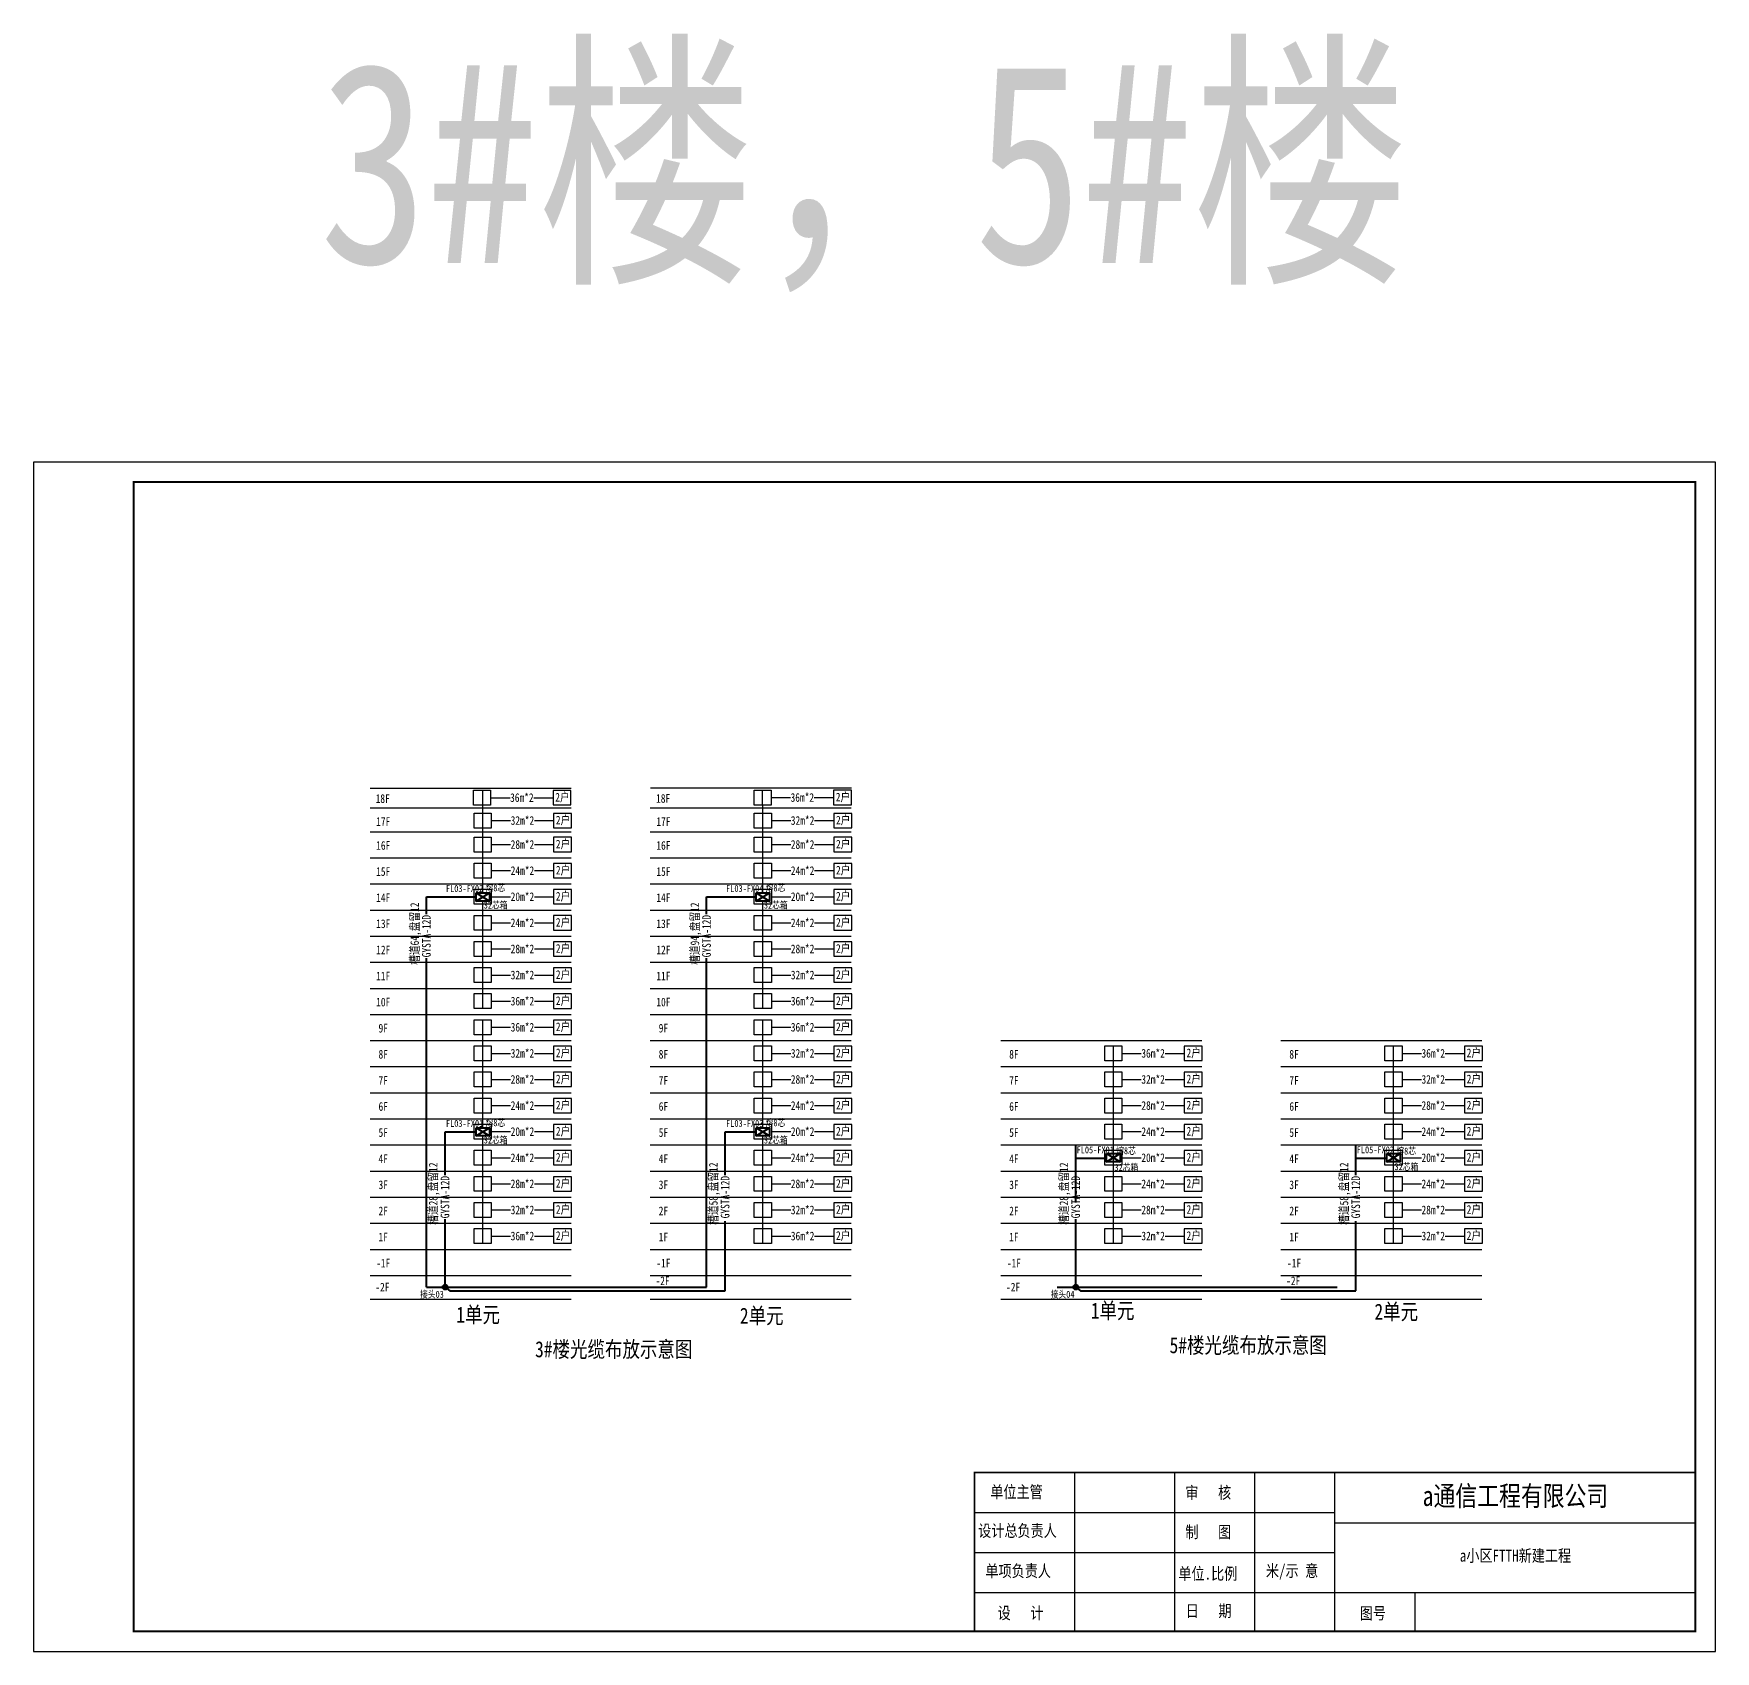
# Model space of a CAD drawing. Extents: x -718790 to -716301, y 387782 to 388189.
# Drawn here: x -717743.1 to -717323.1, y 387781.7 to 388185.7 of the extents above; entities that cross this region are included whole.
import ezdxf

# ---------------------------------------------------------------- set-up
doc = ezdxf.new("R2010")
doc.units = 0
doc.header["$LTSCALE"] = 1000
doc.header["$MEASUREMENT"] = 0
doc.layers.add('BZ', color=6, linetype='Continuous')
doc.layers.add('图框', color=7, linetype='Continuous')
doc.styles.add('粗宋', font='', dxfattribs={"width": 0.8})
doc.styles.get('粗宋').set_extended_font_data('SimSun')

msp = doc.modelspace()

# ---------------------------------------------------------------- hatches: boundary and pattern name
at = {"linetype": 'ByBlock', "lineweight": 40}
for points in [[(-717639.8, 387872.69, 1), (-717641, 387872.69, 1)], [(-717482.3, 387872.69, 1), (-717483.5, 387872.69, 1)]]:
    msp.add_hatch(color=0, dxfattribs=at).paths.add_polyline_path(points, flags=0)

# ---------------------------------------------------------------- linework, layer by layer
for p, q in [((-717659.11, 387997.32), (-717608.94, 387997.32)), ((-717589.06, 387997.36), (-717538.89, 387997.36)), ((-717659.11, 387992.42), (-717608.94, 387992.42)), ((-717629.01, 387994.93), (-717624.17, 387994.93)), ((-717618.22, 387994.93), (-717613.43, 387994.93)), ((-717589.15, 387992.42), (-717538.97, 387992.42)), ((-717558.97, 387994.97), (-717554.12, 387994.97)), ((-717548.18, 387994.97), (-717543.39, 387994.97)), ((-717628.87, 387989.22), (-717624.02, 387989.22)), ((-717618.07, 387989.22), (-717613.29, 387989.22)), ((-717558.9, 387989.22), (-717554.06, 387989.22)), ((-717548.11, 387989.22), (-717543.32, 387989.22)), ((-717659.11, 387986.43), (-717608.94, 387986.43)), ((-717589.15, 387986.43), (-717538.97, 387986.43)), ((-717659.11, 387979.91), (-717608.94, 387979.91)), ((-717628.87, 387983.23), (-717624.02, 387983.23)), ((-717618.07, 387983.23), (-717613.29, 387983.23)), ((-717589.15, 387979.91), (-717538.97, 387979.91)), ((-717558.9, 387983.23), (-717554.06, 387983.23)), ((-717548.11, 387983.23), (-717543.32, 387983.23)), ((-717628.87, 387976.71), (-717624.02, 387976.71)), ((-717618.07, 387976.71), (-717613.29, 387976.71)), ((-717558.9, 387976.71), (-717554.06, 387976.71)), ((-717548.11, 387976.71), (-717543.32, 387976.71)), ((-717659.11, 387973.4), (-717608.94, 387973.4)), ((-717589.15, 387973.4), (-717538.97, 387973.4)), ((-717659.11, 387966.88), (-717608.94, 387966.88)), ((-717628.87, 387970.19), (-717624.02, 387970.19)), ((-717618.07, 387970.19), (-717613.29, 387970.19)), ((-717589.15, 387966.88), (-717538.97, 387966.88)), ((-717558.9, 387970.19), (-717554.06, 387970.19)), ((-717548.11, 387970.19), (-717543.32, 387970.19)), ((-717628.87, 387963.68), (-717624.02, 387963.68)), ((-717618.07, 387963.68), (-717613.29, 387963.68)), ((-717558.9, 387963.68), (-717554.06, 387963.68)), ((-717548.11, 387963.68), (-717543.32, 387963.68)), ((-717659.11, 387960.36), (-717608.94, 387960.36)), ((-717589.15, 387960.36), (-717538.97, 387960.36)), ((-717628.87, 387957.16), (-717624.02, 387957.16)), ((-717618.07, 387957.16), (-717613.29, 387957.16)), ((-717558.9, 387957.16), (-717554.06, 387957.16)), ((-717548.11, 387957.16), (-717543.32, 387957.16)), ((-717659.11, 387953.84), (-717608.94, 387953.84)), ((-717628.87, 387950.64), (-717624.02, 387950.64)), ((-717618.07, 387950.64), (-717613.29, 387950.64)), ((-717589.15, 387953.84), (-717538.97, 387953.84)), ((-717558.9, 387950.64), (-717554.06, 387950.64)), ((-717548.11, 387950.64), (-717543.32, 387950.64)), ((-717659.11, 387947.32), (-717608.94, 387947.32)), ((-717589.15, 387947.32), (-717538.97, 387947.32)), ((-717628.87, 387944.12), (-717624.02, 387944.12)), ((-717618.07, 387944.12), (-717613.29, 387944.12)), ((-717558.9, 387944.12), (-717554.06, 387944.12)), ((-717548.11, 387944.12), (-717543.32, 387944.12)), ((-717659.11, 387940.8), (-717608.94, 387940.8)), ((-717628.87, 387937.6), (-717624.02, 387937.6)), ((-717618.07, 387937.6), (-717613.29, 387937.6)), ((-717589.15, 387940.8), (-717538.97, 387940.8)), ((-717558.9, 387937.6), (-717554.06, 387937.6)), ((-717548.11, 387937.6), (-717543.32, 387937.6)), ((-717659.11, 387934.29), (-717608.94, 387934.29)), ((-717589.15, 387934.29), (-717538.97, 387934.29)), ((-717501.61, 387934.29), (-717451.43, 387934.29)), ((-717431.64, 387934.29), (-717381.47, 387934.29)), ((-717628.87, 387931.08), (-717624.02, 387931.08)), ((-717618.07, 387931.08), (-717613.29, 387931.08)), ((-717558.9, 387931.08), (-717554.06, 387931.08)), ((-717548.11, 387931.08), (-717543.32, 387931.08)), ((-717471.36, 387931.08), (-717466.52, 387931.08)), ((-717460.57, 387931.08), (-717455.78, 387931.08)), ((-717401.4, 387931.08), (-717396.56, 387931.08)), ((-717390.61, 387931.08), (-717385.82, 387931.08)), ((-717659.11, 387927.77), (-717608.94, 387927.77)), ((-717589.15, 387927.77), (-717538.97, 387927.77)), ((-717501.61, 387927.77), (-717451.43, 387927.77)), ((-717431.64, 387927.77), (-717381.47, 387927.77)), ((-717659.11, 387921.25), (-717608.94, 387921.25)), ((-717628.87, 387924.57), (-717624.02, 387924.57)), ((-717618.07, 387924.57), (-717613.29, 387924.57)), ((-717589.15, 387921.25), (-717538.97, 387921.25)), ((-717558.9, 387924.57), (-717554.06, 387924.57)), ((-717548.11, 387924.57), (-717543.32, 387924.57)), ((-717501.61, 387921.25), (-717451.43, 387921.25)), ((-717471.36, 387924.57), (-717466.52, 387924.57)), ((-717460.57, 387924.57), (-717455.78, 387924.57)), ((-717431.64, 387921.25), (-717381.47, 387921.25)), ((-717401.4, 387924.57), (-717396.56, 387924.57)), ((-717390.61, 387924.57), (-717385.82, 387924.57)), ((-717628.87, 387918.05), (-717624.02, 387918.05)), ((-717618.07, 387918.05), (-717613.29, 387918.05)), ((-717558.9, 387918.05), (-717554.06, 387918.05)), ((-717548.11, 387918.05), (-717543.32, 387918.05)), ((-717471.36, 387918.05), (-717466.52, 387918.05)), ((-717460.57, 387918.05), (-717455.78, 387918.05)), ((-717401.4, 387918.05), (-717396.56, 387918.05)), ((-717390.61, 387918.05), (-717385.82, 387918.05)), ((-717659.11, 387914.73), (-717608.94, 387914.73)), ((-717589.15, 387914.73), (-717538.97, 387914.73)), ((-717501.61, 387914.73), (-717451.43, 387914.73)), ((-717431.64, 387914.73), (-717381.47, 387914.73)), ((-717659.11, 387908.21), (-717608.94, 387908.21)), ((-717628.87, 387911.53), (-717624.02, 387911.53)), ((-717618.07, 387911.53), (-717613.29, 387911.53)), ((-717589.15, 387908.21), (-717538.97, 387908.21)), ((-717558.9, 387911.53), (-717554.06, 387911.53)), ((-717548.11, 387911.53), (-717543.32, 387911.53)), ((-717501.61, 387908.21), (-717451.43, 387908.21)), ((-717471.36, 387911.53), (-717466.52, 387911.53)), ((-717460.57, 387911.53), (-717455.78, 387911.53)), ((-717431.64, 387908.21), (-717381.47, 387908.21)), ((-717401.4, 387911.53), (-717396.56, 387911.53)), ((-717390.61, 387911.53), (-717385.82, 387911.53)), ((-717628.87, 387905.01), (-717624.02, 387905.01)), ((-717618.07, 387905.01), (-717613.29, 387905.01)), ((-717558.9, 387905.01), (-717554.06, 387905.01)), ((-717548.11, 387905.01), (-717543.32, 387905.01)), ((-717471.36, 387905.01), (-717466.52, 387905.01)), ((-717460.57, 387905.01), (-717455.78, 387905.01)), ((-717401.4, 387905.01), (-717396.56, 387905.01)), ((-717390.61, 387905.01), (-717385.82, 387905.01)), ((-717659.11, 387901.7), (-717608.94, 387901.7)), ((-717589.15, 387901.7), (-717538.97, 387901.7)), ((-717501.61, 387901.7), (-717451.43, 387901.7)), ((-717431.64, 387901.7), (-717381.47, 387901.7)), ((-717628.87, 387898.49), (-717624.02, 387898.49)), ((-717618.07, 387898.49), (-717613.29, 387898.49)), ((-717558.9, 387898.49), (-717554.06, 387898.49)), ((-717548.11, 387898.49), (-717543.32, 387898.49)), ((-717471.36, 387898.49), (-717466.52, 387898.49)), ((-717460.57, 387898.49), (-717455.78, 387898.49)), ((-717401.4, 387898.49), (-717396.56, 387898.49)), ((-717390.61, 387898.49), (-717385.82, 387898.49)), ((-717659.11, 387895.18), (-717608.94, 387895.18)), ((-717628.87, 387891.97), (-717624.02, 387891.97)), ((-717618.07, 387891.97), (-717613.29, 387891.97)), ((-717589.15, 387895.18), (-717538.97, 387895.18)), ((-717558.9, 387891.97), (-717554.06, 387891.97)), ((-717548.11, 387891.97), (-717543.32, 387891.97)), ((-717501.61, 387895.18), (-717451.43, 387895.18)), ((-717471.36, 387891.97), (-717466.52, 387891.97)), ((-717460.57, 387891.97), (-717455.78, 387891.97)), ((-717431.64, 387895.18), (-717381.47, 387895.18)), ((-717401.4, 387891.97), (-717396.56, 387891.97)), ((-717390.61, 387891.97), (-717385.82, 387891.97)), ((-717659.11, 387888.66), (-717608.94, 387888.66)), ((-717589.15, 387888.66), (-717538.97, 387888.66)), ((-717501.61, 387888.66), (-717451.43, 387888.66)), ((-717431.64, 387888.66), (-717381.47, 387888.66)), ((-717628.87, 387885.46), (-717624.02, 387885.46)), ((-717618.07, 387885.46), (-717613.29, 387885.46)), ((-717558.9, 387885.46), (-717554.06, 387885.46)), ((-717548.11, 387885.46), (-717543.32, 387885.46)), ((-717471.36, 387885.46), (-717466.52, 387885.46)), ((-717460.57, 387885.46), (-717455.78, 387885.46)), ((-717401.4, 387885.46), (-717396.56, 387885.46)), ((-717390.61, 387885.46), (-717385.82, 387885.46)), ((-717659.11, 387882.14), (-717608.94, 387882.14)), ((-717589.15, 387882.14), (-717538.97, 387882.14)), ((-717501.61, 387882.14), (-717451.43, 387882.14)), ((-717431.64, 387882.14), (-717381.47, 387882.14)), ((-717659.11, 387875.62), (-717608.94, 387875.62)), ((-717589.15, 387875.62), (-717538.97, 387875.62)), ((-717501.61, 387875.62), (-717451.43, 387875.62)), ((-717431.64, 387875.62), (-717381.47, 387875.62)), ((-717659.11, 387869.67), (-717608.94, 387869.67)), ((-717589.15, 387869.67), (-717538.97, 387869.67)), ((-717501.61, 387869.67), (-717451.43, 387869.67)), ((-717431.64, 387869.67), (-717381.47, 387869.67)), ((-717505.15, 387786.75), (-717486.15, 387786.75)), ((-717486.15, 387786.75), (-717467.15, 387786.75)), ((-717467.15, 387786.75), (-717436.89, 387786.75)), ((-717436.89, 387786.75), (-717417.89, 387786.75)), ((-717417.89, 387786.75), (-717328.15, 387786.75))]:
    msp.add_line(p, q)
at = {"color": 7, "linetype": 'ByBlock', "ltscale": 0.001589}
for p, q in [((-717631, 387991.08), (-717631, 387996.8)), ((-717561.04, 387989.13), (-717561.1, 387996.83)), ((-717473.5, 387903.62), (-717473.5, 387932.95)), ((-717403.54, 387904.03), (-717403.54, 387932.95))]:
    msp.add_line(p, q, dxfattribs=at)
at = {"linetype": 'ByBlock'}
for p, q in [((-717631, 387971.16), (-717631, 387991.08)), ((-717561.04, 387971.16), (-717561.04, 387991.08)), ((-717631, 387942.25), (-717631, 387969.12)), ((-717561.04, 387942.25), (-717561.04, 387969.12)), ((-717631, 387912.49), (-717631, 387939.47)), ((-717561.04, 387912.49), (-717561.04, 387939.47)), ((-717631, 387883.59), (-717631, 387910.45)), ((-717561.04, 387883.59), (-717561.04, 387910.45)), ((-717473.5, 387883.59), (-717473.5, 387910.45)), ((-717403.54, 387883.59), (-717403.54, 387910.45))]:
    msp.add_line(p, q, dxfattribs=at)
at = {"lineweight": 40}
for p, q in [((-717632.67, 387971.16), (-717629.33, 387969.12)), ((-717632.67, 387969.12), (-717629.33, 387971.16)), ((-717562.71, 387971.16), (-717559.37, 387969.12)), ((-717562.71, 387969.12), (-717559.37, 387971.16)), ((-717632.67, 387912.49), (-717629.33, 387910.45)), ((-717632.67, 387910.45), (-717629.33, 387912.49)), ((-717562.71, 387912.49), (-717559.37, 387910.45)), ((-717562.71, 387910.45), (-717559.37, 387912.49)), ((-717475.17, 387906.05), (-717471.83, 387904.01)), ((-717475.17, 387904.01), (-717471.83, 387906.05)), ((-717405.21, 387906.07), (-717401.86, 387904.03)), ((-717405.21, 387904.03), (-717401.86, 387906.07))]:
    msp.add_line(p, q, dxfattribs=at)
at = {"linetype": 'ByBlock', "lineweight": 40}
for p, q in [((-717645.05, 387965.83), (-717645.05, 387970.14)), ((-717645.05, 387965.83), (-717645.05, 387970.14)), ((-717645.05, 387970.14), (-717632.67, 387970.14)), ((-717575.09, 387965.83), (-717575.09, 387970.14)), ((-717575.09, 387965.83), (-717575.09, 387970.14)), ((-717575.09, 387970.14), (-717562.71, 387970.14)), ((-717645.05, 387872.69), (-717645.05, 387954.87)), ((-717645.05, 387919.18), (-717645.05, 387954.87)), ((-717575.09, 387872.69), (-717575.09, 387954.87)), ((-717640.4, 387911.47), (-717632.67, 387911.47)), ((-717570.44, 387911.47), (-717562.71, 387911.47)), ((-717482.9, 387904.9), (-717475.17, 387904.9)), ((-717412.94, 387904.9), (-717405.21, 387904.9)), ((-717570.44, 387871.79), (-717570.44, 387889.21)), ((-717412.94, 387871.79), (-717412.94, 387889.21))]:
    msp.add_line(p, q, dxfattribs=at)
at = {"color": 0, "linetype": 'ByBlock', "lineweight": 40}
for p, q in [((-717640.4, 387900.65), (-717640.4, 387911.47)), ((-717570.44, 387900.65), (-717570.44, 387911.47)), ((-717482.9, 387893.82), (-717482.9, 387908.21)), ((-717412.94, 387900.65), (-717412.94, 387908.21)), ((-717640.4, 387872.69), (-717640.4, 387889.68)), ((-717482.9, 387872.69), (-717482.9, 387889.68)), ((-717645.05, 387872.69), (-717640.4, 387872.69)), ((-717640.4, 387872.69), (-717575.09, 387872.69)), ((-717640.4, 387872.69), (-717639.2, 387871.79)), ((-717639.2, 387871.79), (-717570.44, 387871.79)), ((-717487.55, 387872.69), (-717482.9, 387872.69)), ((-717482.9, 387872.69), (-717417.59, 387872.69)), ((-717482.9, 387872.69), (-717481.7, 387871.79)), ((-717481.7, 387871.79), (-717412.94, 387871.79))]:
    msp.add_line(p, q, dxfattribs=at)
at = {"color": 7}
for p, q in [((-717483.15, 387786.75), (-717483.15, 387826.44)), ((-717458.15, 387786.75), (-717458.15, 387826.44)), ((-717438.15, 387786.75), (-717438.15, 387826.44)), ((-717418.15, 387786.75), (-717418.15, 387826.44)), ((-717508.15, 387816.44), (-717418.15, 387816.44)), ((-717418.15, 387796.44), (-717418.15, 387816.44)), ((-717418.15, 387813.84), (-717328.15, 387813.84)), ((-717508.15, 387806.44), (-717418.15, 387806.44)), ((-717508.15, 387796.44), (-717328.15, 387796.44)), ((-717418.15, 387796.44), (-717328.15, 387796.44)), ((-717398.15, 387786.75), (-717398.15, 387796.44)), ((-717508.15, 387786.75), (-717328.15, 387786.75))]:
    msp.add_line(p, q, dxfattribs=at)
for points in [[(-717633.28, 387996.8), (-717629.01, 387996.8), (-717629.01, 387993.06), (-717633.28, 387993.06), (-717633.28, 387996.8)], [(-717613.43, 387993.13), (-717608.95, 387993.13), (-717608.95, 387996.73), (-717613.43, 387996.73), (-717613.43, 387993.13)], [(-717563.24, 387996.83), (-717558.97, 387996.83), (-717558.97, 387993.1), (-717563.24, 387993.1), (-717563.24, 387996.83)], [(-717543.39, 387993.17), (-717538.91, 387993.17), (-717538.91, 387996.77), (-717543.39, 387996.77), (-717543.39, 387993.17)], [(-717633.14, 387991.08), (-717628.87, 387991.08), (-717628.87, 387987.35), (-717633.14, 387987.35), (-717633.14, 387991.08)], [(-717613.29, 387987.41), (-717608.81, 387987.41), (-717608.81, 387991.02), (-717613.29, 387991.02), (-717613.29, 387987.41)], [(-717563.17, 387991.08), (-717558.9, 387991.08), (-717558.9, 387987.35), (-717563.17, 387987.35), (-717563.17, 387991.08)], [(-717543.32, 387987.41), (-717538.84, 387987.41), (-717538.84, 387991.02), (-717543.32, 387991.02), (-717543.32, 387987.41)], [(-717633.14, 387985.1), (-717628.87, 387985.1), (-717628.87, 387981.36), (-717633.14, 387981.36), (-717633.14, 387985.1)], [(-717613.29, 387981.43), (-717608.81, 387981.43), (-717608.81, 387985.03), (-717613.29, 387985.03), (-717613.29, 387981.43)], [(-717563.17, 387985.1), (-717558.9, 387985.1), (-717558.9, 387981.36), (-717563.17, 387981.36), (-717563.17, 387985.1)], [(-717543.32, 387981.43), (-717538.84, 387981.43), (-717538.84, 387985.03), (-717543.32, 387985.03), (-717543.32, 387981.43)], [(-717633.14, 387978.58), (-717628.87, 387978.58), (-717628.87, 387974.85), (-717633.14, 387974.85), (-717633.14, 387978.58)], [(-717613.29, 387974.91), (-717608.81, 387974.91), (-717608.81, 387978.51), (-717613.29, 387978.51), (-717613.29, 387974.91)], [(-717563.17, 387978.58), (-717558.9, 387978.58), (-717558.9, 387974.85), (-717563.17, 387974.85), (-717563.17, 387978.58)], [(-717543.32, 387974.91), (-717538.84, 387974.91), (-717538.84, 387978.51), (-717543.32, 387978.51), (-717543.32, 387974.91)], [(-717633.14, 387972.06), (-717628.87, 387972.06), (-717628.87, 387968.33), (-717633.14, 387968.33), (-717633.14, 387972.06)], [(-717613.29, 387968.39), (-717608.81, 387968.39), (-717608.81, 387971.99), (-717613.29, 387971.99), (-717613.29, 387968.39)], [(-717563.17, 387972.06), (-717558.9, 387972.06), (-717558.9, 387968.33), (-717563.17, 387968.33), (-717563.17, 387972.06)], [(-717543.32, 387968.39), (-717538.84, 387968.39), (-717538.84, 387971.99), (-717543.32, 387971.99), (-717543.32, 387968.39)], [(-717633.14, 387965.54), (-717628.87, 387965.54), (-717628.87, 387961.81), (-717633.14, 387961.81), (-717633.14, 387965.54)], [(-717613.29, 387961.88), (-717608.81, 387961.88), (-717608.81, 387965.48), (-717613.29, 387965.48), (-717613.29, 387961.88)], [(-717563.17, 387965.54), (-717558.9, 387965.54), (-717558.9, 387961.81), (-717563.17, 387961.81), (-717563.17, 387965.54)], [(-717543.32, 387961.88), (-717538.84, 387961.88), (-717538.84, 387965.48), (-717543.32, 387965.48), (-717543.32, 387961.88)], [(-717633.14, 387959.02), (-717628.87, 387959.02), (-717628.87, 387955.29), (-717633.14, 387955.29), (-717633.14, 387959.02)], [(-717613.29, 387955.36), (-717608.81, 387955.36), (-717608.81, 387958.96), (-717613.29, 387958.96), (-717613.29, 387955.36)], [(-717563.17, 387959.02), (-717558.9, 387959.02), (-717558.9, 387955.29), (-717563.17, 387955.29), (-717563.17, 387959.02)], [(-717543.32, 387955.36), (-717538.84, 387955.36), (-717538.84, 387958.96), (-717543.32, 387958.96), (-717543.32, 387955.36)], [(-717633.14, 387952.5), (-717628.87, 387952.5), (-717628.87, 387948.77), (-717633.14, 387948.77), (-717633.14, 387952.5)], [(-717613.29, 387948.84), (-717608.81, 387948.84), (-717608.81, 387952.44), (-717613.29, 387952.44), (-717613.29, 387948.84)], [(-717563.17, 387952.5), (-717558.9, 387952.5), (-717558.9, 387948.77), (-717563.17, 387948.77), (-717563.17, 387952.5)], [(-717543.32, 387948.84), (-717538.84, 387948.84), (-717538.84, 387952.44), (-717543.32, 387952.44), (-717543.32, 387948.84)], [(-717633.14, 387945.99), (-717628.87, 387945.99), (-717628.87, 387942.25), (-717633.14, 387942.25), (-717633.14, 387945.99)], [(-717613.29, 387942.32), (-717608.81, 387942.32), (-717608.81, 387945.92), (-717613.29, 387945.92), (-717613.29, 387942.32)], [(-717563.17, 387945.99), (-717558.9, 387945.99), (-717558.9, 387942.25), (-717563.17, 387942.25), (-717563.17, 387945.99)], [(-717543.32, 387942.32), (-717538.84, 387942.32), (-717538.84, 387945.92), (-717543.32, 387945.92), (-717543.32, 387942.32)], [(-717633.14, 387939.47), (-717628.87, 387939.47), (-717628.87, 387935.74), (-717633.14, 387935.74), (-717633.14, 387939.47)], [(-717613.29, 387935.8), (-717608.81, 387935.8), (-717608.81, 387939.4), (-717613.29, 387939.4), (-717613.29, 387935.8)], [(-717563.17, 387939.47), (-717558.9, 387939.47), (-717558.9, 387935.74), (-717563.17, 387935.74), (-717563.17, 387939.47)], [(-717543.32, 387935.8), (-717538.84, 387935.8), (-717538.84, 387939.4), (-717543.32, 387939.4), (-717543.32, 387935.8)], [(-717633.14, 387932.95), (-717628.87, 387932.95), (-717628.87, 387929.22), (-717633.14, 387929.22), (-717633.14, 387932.95)], [(-717613.29, 387929.28), (-717608.81, 387929.28), (-717608.81, 387932.88), (-717613.29, 387932.88), (-717613.29, 387929.28)], [(-717563.17, 387932.95), (-717558.9, 387932.95), (-717558.9, 387929.22), (-717563.17, 387929.22), (-717563.17, 387932.95)], [(-717543.32, 387929.28), (-717538.84, 387929.28), (-717538.84, 387932.88), (-717543.32, 387932.88), (-717543.32, 387929.28)], [(-717475.63, 387932.95), (-717471.36, 387932.95), (-717471.36, 387929.22), (-717475.63, 387929.22), (-717475.63, 387932.95)], [(-717455.78, 387929.28), (-717451.3, 387929.28), (-717451.3, 387932.88), (-717455.78, 387932.88), (-717455.78, 387929.28)], [(-717405.67, 387932.95), (-717401.4, 387932.95), (-717401.4, 387929.22), (-717405.67, 387929.22), (-717405.67, 387932.95)], [(-717385.82, 387929.28), (-717381.34, 387929.28), (-717381.34, 387932.88), (-717385.82, 387932.88), (-717385.82, 387929.28)], [(-717633.14, 387926.43), (-717628.87, 387926.43), (-717628.87, 387922.7), (-717633.14, 387922.7), (-717633.14, 387926.43)], [(-717613.29, 387922.77), (-717608.81, 387922.77), (-717608.81, 387926.37), (-717613.29, 387926.37), (-717613.29, 387922.77)], [(-717563.17, 387926.43), (-717558.9, 387926.43), (-717558.9, 387922.7), (-717563.17, 387922.7), (-717563.17, 387926.43)], [(-717543.32, 387922.77), (-717538.84, 387922.77), (-717538.84, 387926.37), (-717543.32, 387926.37), (-717543.32, 387922.77)], [(-717475.63, 387926.43), (-717471.36, 387926.43), (-717471.36, 387922.7), (-717475.63, 387922.7), (-717475.63, 387926.43)], [(-717455.78, 387922.77), (-717451.3, 387922.77), (-717451.3, 387926.37), (-717455.78, 387926.37), (-717455.78, 387922.77)], [(-717405.67, 387926.43), (-717401.4, 387926.43), (-717401.4, 387922.7), (-717405.67, 387922.7), (-717405.67, 387926.43)], [(-717385.82, 387922.77), (-717381.34, 387922.77), (-717381.34, 387926.37), (-717385.82, 387926.37), (-717385.82, 387922.77)], [(-717633.14, 387919.91), (-717628.87, 387919.91), (-717628.87, 387916.18), (-717633.14, 387916.18), (-717633.14, 387919.91)], [(-717613.29, 387916.25), (-717608.81, 387916.25), (-717608.81, 387919.85), (-717613.29, 387919.85), (-717613.29, 387916.25)], [(-717563.17, 387919.91), (-717558.9, 387919.91), (-717558.9, 387916.18), (-717563.17, 387916.18), (-717563.17, 387919.91)], [(-717543.32, 387916.25), (-717538.84, 387916.25), (-717538.84, 387919.85), (-717543.32, 387919.85), (-717543.32, 387916.25)], [(-717475.63, 387919.91), (-717471.36, 387919.91), (-717471.36, 387916.18), (-717475.63, 387916.18), (-717475.63, 387919.91)], [(-717455.78, 387916.25), (-717451.3, 387916.25), (-717451.3, 387919.85), (-717455.78, 387919.85), (-717455.78, 387916.25)], [(-717405.67, 387919.91), (-717401.4, 387919.91), (-717401.4, 387916.18), (-717405.67, 387916.18), (-717405.67, 387919.91)], [(-717385.82, 387916.25), (-717381.34, 387916.25), (-717381.34, 387919.85), (-717385.82, 387919.85), (-717385.82, 387916.25)], [(-717633.14, 387913.39), (-717628.87, 387913.39), (-717628.87, 387909.66), (-717633.14, 387909.66), (-717633.14, 387913.39)], [(-717613.29, 387909.73), (-717608.81, 387909.73), (-717608.81, 387913.33), (-717613.29, 387913.33), (-717613.29, 387909.73)], [(-717563.17, 387913.39), (-717558.9, 387913.39), (-717558.9, 387909.66), (-717563.17, 387909.66), (-717563.17, 387913.39)], [(-717543.32, 387909.73), (-717538.84, 387909.73), (-717538.84, 387913.33), (-717543.32, 387913.33), (-717543.32, 387909.73)], [(-717475.63, 387913.39), (-717471.36, 387913.39), (-717471.36, 387909.66), (-717475.63, 387909.66), (-717475.63, 387913.39)], [(-717455.78, 387909.73), (-717451.3, 387909.73), (-717451.3, 387913.33), (-717455.78, 387913.33), (-717455.78, 387909.73)], [(-717405.67, 387913.39), (-717401.4, 387913.39), (-717401.4, 387909.66), (-717405.67, 387909.66), (-717405.67, 387913.39)], [(-717385.82, 387909.73), (-717381.34, 387909.73), (-717381.34, 387913.33), (-717385.82, 387913.33), (-717385.82, 387909.73)], [(-717633.14, 387906.88), (-717628.87, 387906.88), (-717628.87, 387903.15), (-717633.14, 387903.15), (-717633.14, 387906.88)], [(-717613.29, 387903.21), (-717608.81, 387903.21), (-717608.81, 387906.81), (-717613.29, 387906.81), (-717613.29, 387903.21)], [(-717563.17, 387906.88), (-717558.9, 387906.88), (-717558.9, 387903.15), (-717563.17, 387903.15), (-717563.17, 387906.88)], [(-717543.32, 387903.21), (-717538.84, 387903.21), (-717538.84, 387906.81), (-717543.32, 387906.81), (-717543.32, 387903.21)], [(-717475.63, 387906.88), (-717471.36, 387906.88), (-717471.36, 387903.15), (-717475.63, 387903.15), (-717475.63, 387906.88)], [(-717455.78, 387903.21), (-717451.3, 387903.21), (-717451.3, 387906.81), (-717455.78, 387906.81), (-717455.78, 387903.21)], [(-717405.67, 387906.88), (-717401.4, 387906.88), (-717401.4, 387903.15), (-717405.67, 387903.15), (-717405.67, 387906.88)], [(-717385.82, 387903.21), (-717381.34, 387903.21), (-717381.34, 387906.81), (-717385.82, 387906.81), (-717385.82, 387903.21)], [(-717633.14, 387900.36), (-717628.87, 387900.36), (-717628.87, 387896.63), (-717633.14, 387896.63), (-717633.14, 387900.36)], [(-717613.29, 387896.69), (-717608.81, 387896.69), (-717608.81, 387900.29), (-717613.29, 387900.29), (-717613.29, 387896.69)], [(-717563.17, 387900.36), (-717558.9, 387900.36), (-717558.9, 387896.63), (-717563.17, 387896.63), (-717563.17, 387900.36)], [(-717543.32, 387896.69), (-717538.84, 387896.69), (-717538.84, 387900.29), (-717543.32, 387900.29), (-717543.32, 387896.69)], [(-717475.63, 387900.36), (-717471.36, 387900.36), (-717471.36, 387896.63), (-717475.63, 387896.63), (-717475.63, 387900.36)], [(-717455.78, 387896.69), (-717451.3, 387896.69), (-717451.3, 387900.29), (-717455.78, 387900.29), (-717455.78, 387896.69)], [(-717405.67, 387900.36), (-717401.4, 387900.36), (-717401.4, 387896.63), (-717405.67, 387896.63), (-717405.67, 387900.36)], [(-717385.82, 387896.69), (-717381.34, 387896.69), (-717381.34, 387900.29), (-717385.82, 387900.29), (-717385.82, 387896.69)], [(-717633.14, 387893.84), (-717628.87, 387893.84), (-717628.87, 387890.11), (-717633.14, 387890.11), (-717633.14, 387893.84)], [(-717613.29, 387890.17), (-717608.81, 387890.17), (-717608.81, 387893.77), (-717613.29, 387893.77), (-717613.29, 387890.17)], [(-717563.17, 387893.84), (-717558.9, 387893.84), (-717558.9, 387890.11), (-717563.17, 387890.11), (-717563.17, 387893.84)], [(-717543.32, 387890.17), (-717538.84, 387890.17), (-717538.84, 387893.77), (-717543.32, 387893.77), (-717543.32, 387890.17)], [(-717475.63, 387893.84), (-717471.36, 387893.84), (-717471.36, 387890.11), (-717475.63, 387890.11), (-717475.63, 387893.84)], [(-717455.78, 387890.17), (-717451.3, 387890.17), (-717451.3, 387893.77), (-717455.78, 387893.77), (-717455.78, 387890.17)], [(-717405.67, 387893.84), (-717401.4, 387893.84), (-717401.4, 387890.11), (-717405.67, 387890.11), (-717405.67, 387893.84)], [(-717385.82, 387890.17), (-717381.34, 387890.17), (-717381.34, 387893.77), (-717385.82, 387893.77), (-717385.82, 387890.17)], [(-717633.14, 387887.32), (-717628.87, 387887.32), (-717628.87, 387883.59), (-717633.14, 387883.59), (-717633.14, 387887.32)], [(-717613.29, 387883.66), (-717608.81, 387883.66), (-717608.81, 387887.26), (-717613.29, 387887.26), (-717613.29, 387883.66)], [(-717563.17, 387887.32), (-717558.9, 387887.32), (-717558.9, 387883.59), (-717563.17, 387883.59), (-717563.17, 387887.32)], [(-717543.32, 387883.66), (-717538.84, 387883.66), (-717538.84, 387887.26), (-717543.32, 387887.26), (-717543.32, 387883.66)], [(-717475.63, 387887.32), (-717471.36, 387887.32), (-717471.36, 387883.59), (-717475.63, 387883.59), (-717475.63, 387887.32)], [(-717455.78, 387883.66), (-717451.3, 387883.66), (-717451.3, 387887.26), (-717455.78, 387887.26), (-717455.78, 387883.66)], [(-717405.67, 387887.32), (-717401.4, 387887.32), (-717401.4, 387883.59), (-717405.67, 387883.59), (-717405.67, 387887.32)], [(-717385.82, 387883.66), (-717381.34, 387883.66), (-717381.34, 387887.26), (-717385.82, 387887.26), (-717385.82, 387883.66)]]:
    msp.add_lwpolyline(points, close=True)
at = {"lineweight": 40}
for points in [[(-717632.67, 387971.16), (-717629.33, 387971.16), (-717629.33, 387969.12), (-717632.67, 387969.12), (-717632.67, 387971.16)], [(-717562.71, 387971.16), (-717559.37, 387971.16), (-717559.37, 387969.12), (-717562.71, 387969.12), (-717562.71, 387971.16)], [(-717632.67, 387912.49), (-717629.33, 387912.49), (-717629.33, 387910.45), (-717632.67, 387910.45), (-717632.67, 387912.49)], [(-717562.71, 387912.49), (-717559.37, 387912.49), (-717559.37, 387910.45), (-717562.71, 387910.45), (-717562.71, 387912.49)], [(-717475.17, 387906.05), (-717471.83, 387906.05), (-717471.83, 387904.01), (-717475.17, 387904.01), (-717475.17, 387906.05)], [(-717405.21, 387906.07), (-717401.86, 387906.07), (-717401.86, 387904.03), (-717405.21, 387904.03), (-717405.21, 387906.07)]]:
    msp.add_lwpolyline(points, close=True, dxfattribs=at)
at = {"color": 7}
msp.add_lwpolyline([(-717508.15, 387786.75, 0.4, 0.4, 0), (-717508.15, 387826.44, 0.4, 0.4, 0), (-717328.15, 387826.44, 0, 0, 0)], format="xyseb", dxfattribs=at)
at = {"color": 0, "linetype": 'ByBlock', "lineweight": 40}
for centre in [(-717640.4, 387872.69), (-717482.9, 387872.69)]:
    msp.add_circle(centre, 0.598, dxfattribs=at)
at = {"layer": '图框', "color": 7}
msp.add_lwpolyline([(-717743.15, 387781.75), (-717323.15, 387781.75), (-717323.15, 388078.75), (-717743.15, 388078.75), (-717743.15, 387781.75)], close=True, dxfattribs=at)
msp.add_lwpolyline([(-717718.15, 387786.75, 0.5, 0.5, 0), (-717328.15, 387786.75, 0.5, 0.5, 0), (-717328.15, 388073.75, 0.5, 0.5, 0), (-717718.15, 388073.75, 0.5, 0.5, 0), (-717718.15, 387786.75, 0, 0, 0)], format="xyseb", close=True, dxfattribs=at)

# ---------------------------------------------------------------- texts
at = {"color": 7, "char_height": 3, "attachment_point": 7, "style": '粗宋'}
for s, insert in [('{\\W0.8000000000000002;单位主管}', (-717504.23, 387819.74)), ('{\\W0.8000000000000002;审   核}', (-717455.52, 387819.57)), ('{\\W0.8000000000000002;设计总负责人}', (-717507.25, 387810.04)), ('{\\W0.8000000000000002;制   图}', (-717455.51, 387809.74)), ('{\\W0.8000000000000002;单项负责人}', (-717505.44, 387800.01)), ('{\\W0.8000000000000002;单位.比例}', (-717457.26, 387799.33)), ('{\\W0.8000000000000002;设   计}', (-717502.4, 387789.49)), ('{\\W0.8000000000000002;日   期}', (-717455.44, 387790.02))]:
    msp.add_mtext(s, dxfattribs=dict(at, insert=insert))
at = {"color": 7, "linetype": 'ByBlock', "char_height": 3, "attachment_point": 7, "style": '粗宋'}
for s, insert in [('{\\W0.8000000000000002;米/示 意}', (-717435.41, 387799.64)), ('{\\W0.8000000000000002;图号}', (-717411.95, 387789.45))]:
    msp.add_mtext(s, dxfattribs=dict(at, insert=insert))
at = {"layer": 'BZ', "color": 6, "linetype": 'Continuous', "true_color": 0xff00ff, "attachment_point": 5, "style": '粗宋'}
for s, insert, char_height in [('{\\W0.8;3#楼，5#楼}', (-717535.56, 388149.79), 50), ('{\\W0.7999999999999999;36m*2}', (-717621.22, 387994.93), 2.16), ('{\\W0.7999999999999999;36m*2}', (-717551.18, 387994.97), 2.16), ('{\\W0.7999999999999999;18F}', (-717655.98, 387994.69), 2.16), ('{\\W0.7999999999999999;18F}', (-717585.94, 387994.73), 2.16), ('{\\W0.8;5#楼光缆布放示意图}', (-717439.82, 387857.98), 4), ('{\\W0.8000000000000002;a小区FTTH新建工程}', (-717373.08, 387805.49), 3)]:
    msp.add_mtext(s, dxfattribs=dict(at, insert=insert, char_height=char_height))
at = {"layer": 'BZ', "linetype": 'Continuous', "attachment_point": 5, "style": '粗宋'}
for s, insert, char_height in [('{\\W0.7999999999999999;2户}', (-717611.08, 387994.92), 2.16), ('{\\W0.7999999999999999;2户}', (-717541.03, 387994.96), 2.16), ('{\\W0.7999999999999999;17F}', (-717655.84, 387988.98), 2.16), ('{\\W0.7999999999999999;32m*2}', (-717621.08, 387989.22), 2.16), ('{\\W0.7999999999999999;2户}', (-717610.93, 387989.21), 2.16), ('{\\W0.7999999999999999;17F}', (-717585.87, 387988.98), 2.16), ('{\\W0.7999999999999999;32m*2}', (-717551.11, 387989.22), 2.16), ('{\\W0.7999999999999999;2户}', (-717540.97, 387989.21), 2.16), ('{\\W0.7999999999999999;16F}', (-717655.84, 387982.99), 2.16), ('{\\W0.7999999999999999;28m*2}', (-717621.08, 387983.23), 2.16), ('{\\W0.7999999999999999;2户}', (-717610.93, 387983.22), 2.16), ('{\\W0.7999999999999999;16F}', (-717585.87, 387982.99), 2.16), ('{\\W0.7999999999999999;28m*2}', (-717551.11, 387983.23), 2.16), ('{\\W0.7999999999999999;2户}', (-717540.97, 387983.22), 2.16), ('{\\W0.7999999999999999;15F}', (-717655.84, 387976.47), 2.16), ('{\\W0.7999999999999999;24m*2}', (-717621.08, 387976.71), 2.16), ('{\\W0.7999999999999999;2户}', (-717610.93, 387976.7), 2.16), ('{\\W0.7999999999999999;15F}', (-717585.87, 387976.47), 2.16), ('{\\W0.7999999999999999;24m*2}', (-717551.11, 387976.71), 2.16), ('{\\W0.7999999999999999;2户}', (-717540.97, 387976.7), 2.16), ('{\\W0.7999999999999999;14F}', (-717655.84, 387969.96), 2.16), ('{\\W0.8;熔8芯}', (-717627.84, 387972.31), 1.7496), ('{\\W0.7999999999999999;20m*2}', (-717621.08, 387970.19), 2.16), ('{\\W0.7999999999999999;2户}', (-717610.93, 387970.19), 2.16), ('{\\W0.7999999999999999;14F}', (-717585.87, 387969.96), 2.16), ('{\\W0.8;熔8芯}', (-717557.88, 387972.31), 1.7496), ('{\\W0.7999999999999999;20m*2}', (-717551.11, 387970.19), 2.16), ('{\\W0.7999999999999999;2户}', (-717540.97, 387970.19), 2.16), ('{\\W0.7999999999999999;13F}', (-717655.84, 387963.44), 2.16), ('{\\W0.7999999999999999;24m*2}', (-717621.08, 387963.68), 2.16), ('{\\W0.7999999999999999;2户}', (-717610.93, 387963.67), 2.16), ('{\\W0.7999999999999999;13F}', (-717585.87, 387963.44), 2.16), ('{\\W0.7999999999999999;24m*2}', (-717551.11, 387963.68), 2.16), ('{\\W0.7999999999999999;2户}', (-717540.97, 387963.67), 2.16), ('{\\W0.7999999999999999;28m*2}', (-717621.08, 387957.16), 2.16), ('{\\W0.7999999999999999;2户}', (-717610.93, 387957.15), 2.16), ('{\\W0.7999999999999999;28m*2}', (-717551.11, 387957.16), 2.16), ('{\\W0.7999999999999999;2户}', (-717540.97, 387957.15), 2.16), ('{\\W0.7999999999999999;12F}', (-717655.84, 387956.92), 2.16), ('{\\W0.7999999999999999;12F}', (-717585.87, 387956.92), 2.16), ('{\\W0.7999999999999999;11F}', (-717655.84, 387950.4), 2.16), ('{\\W0.7999999999999999;32m*2}', (-717621.08, 387950.64), 2.16), ('{\\W0.7999999999999999;2户}', (-717610.93, 387950.63), 2.16), ('{\\W0.7999999999999999;11F}', (-717585.87, 387950.4), 2.16), ('{\\W0.7999999999999999;32m*2}', (-717551.11, 387950.64), 2.16), ('{\\W0.7999999999999999;2户}', (-717540.97, 387950.63), 2.16), ('{\\W0.7999999999999999;2户}', (-717610.93, 387944.11), 2.16), ('{\\W0.7999999999999999;2户}', (-717540.97, 387944.11), 2.16), ('{\\W0.7999999999999999;10F}', (-717655.84, 387943.88), 2.16), ('{\\W0.7999999999999999;36m*2}', (-717621.08, 387944.12), 2.16), ('{\\W0.7999999999999999;10F}', (-717585.87, 387943.88), 2.16), ('{\\W0.7999999999999999;36m*2}', (-717551.11, 387944.12), 2.16), ('{\\W0.7999999999999999;9F}', (-717655.84, 387937.36), 2.16), ('{\\W0.7999999999999999;36m*2}', (-717621.08, 387937.6), 2.16), ('{\\W0.7999999999999999;2户}', (-717610.93, 387937.59), 2.16), ('{\\W0.7999999999999999;9F}', (-717585.87, 387937.36), 2.16), ('{\\W0.7999999999999999;36m*2}', (-717551.11, 387937.6), 2.16), ('{\\W0.7999999999999999;2户}', (-717540.97, 387937.59), 2.16), ('{\\W0.7999999999999999;8F}', (-717655.84, 387930.85), 2.16), ('{\\W0.7999999999999999;32m*2}', (-717621.08, 387931.08), 2.16), ('{\\W0.7999999999999999;2户}', (-717610.93, 387931.08), 2.16), ('{\\W0.7999999999999999;8F}', (-717585.87, 387930.85), 2.16), ('{\\W0.7999999999999999;32m*2}', (-717551.11, 387931.08), 2.16), ('{\\W0.7999999999999999;2户}', (-717540.97, 387931.08), 2.16), ('{\\W0.7999999999999999;8F}', (-717498.33, 387930.85), 2.16), ('{\\W0.7999999999999999;36m*2}', (-717463.57, 387931.08), 2.16), ('{\\W0.7999999999999999;2户}', (-717453.43, 387931.08), 2.16), ('{\\W0.7999999999999999;8F}', (-717428.37, 387930.85), 2.16), ('{\\W0.7999999999999999;36m*2}', (-717393.61, 387931.08), 2.16), ('{\\W0.7999999999999999;2户}', (-717383.47, 387931.08), 2.16), ('{\\W0.7999999999999999;7F}', (-717655.84, 387924.33), 2.16), ('{\\W0.7999999999999999;28m*2}', (-717621.08, 387924.57), 2.16), ('{\\W0.7999999999999999;2户}', (-717610.93, 387924.56), 2.16), ('{\\W0.7999999999999999;7F}', (-717585.87, 387924.33), 2.16), ('{\\W0.7999999999999999;28m*2}', (-717551.11, 387924.57), 2.16), ('{\\W0.7999999999999999;2户}', (-717540.97, 387924.56), 2.16), ('{\\W0.7999999999999999;7F}', (-717498.33, 387924.33), 2.16), ('{\\W0.7999999999999999;32m*2}', (-717463.57, 387924.57), 2.16), ('{\\W0.7999999999999999;2户}', (-717453.43, 387924.56), 2.16), ('{\\W0.7999999999999999;7F}', (-717428.37, 387924.33), 2.16), ('{\\W0.7999999999999999;32m*2}', (-717393.61, 387924.57), 2.16), ('{\\W0.7999999999999999;2户}', (-717383.47, 387924.56), 2.16), ('{\\W0.7999999999999999;6F}', (-717655.84, 387917.81), 2.16), ('{\\W0.7999999999999999;24m*2}', (-717621.08, 387918.05), 2.16), ('{\\W0.7999999999999999;2户}', (-717610.93, 387918.04), 2.16), ('{\\W0.7999999999999999;6F}', (-717585.87, 387917.81), 2.16), ('{\\W0.7999999999999999;24m*2}', (-717551.11, 387918.05), 2.16), ('{\\W0.7999999999999999;2户}', (-717540.97, 387918.04), 2.16), ('{\\W0.7999999999999999;6F}', (-717498.33, 387917.81), 2.16), ('{\\W0.7999999999999999;28m*2}', (-717463.57, 387918.05), 2.16), ('{\\W0.7999999999999999;2户}', (-717453.43, 387918.04), 2.16), ('{\\W0.7999999999999999;6F}', (-717428.37, 387917.81), 2.16), ('{\\W0.7999999999999999;28m*2}', (-717393.61, 387918.05), 2.16), ('{\\W0.7999999999999999;2户}', (-717383.47, 387918.04), 2.16), ('{\\W0.7999999999999999;5F}', (-717655.84, 387911.29), 2.16), ('{\\W0.8;熔8芯}', (-717627.84, 387913.65), 1.7496), ('{\\W0.7999999999999999;20m*2}', (-717621.08, 387911.53), 2.16), ('{\\W0.7999999999999999;2户}', (-717610.93, 387911.52), 2.16), ('{\\W0.7999999999999999;5F}', (-717585.87, 387911.29), 2.16), ('{\\W0.8;熔8芯}', (-717557.88, 387913.65), 1.7496), ('{\\W0.7999999999999999;20m*2}', (-717551.11, 387911.53), 2.16), ('{\\W0.7999999999999999;2户}', (-717540.97, 387911.52), 2.16), ('{\\W0.7999999999999999;5F}', (-717498.33, 387911.29), 2.16), ('{\\W0.7999999999999999;24m*2}', (-717463.57, 387911.53), 2.16), ('{\\W0.7999999999999999;2户}', (-717453.43, 387911.52), 2.16), ('{\\W0.7999999999999999;5F}', (-717428.37, 387911.29), 2.16), ('{\\W0.7999999999999999;24m*2}', (-717393.61, 387911.53), 2.16), ('{\\W0.7999999999999999;2户}', (-717383.47, 387911.52), 2.16), ('{\\W0.8;熔8芯}', (-717470.34, 387906.66), 1.7496), ('{\\W0.8;熔8芯}', (-717400.37, 387906.59), 1.7496), ('{\\W0.7999999999999999;4F}', (-717655.84, 387904.77), 2.16), ('{\\W0.7999999999999999;24m*2}', (-717621.08, 387905.01), 2.16), ('{\\W0.7999999999999999;2户}', (-717610.93, 387905), 2.16), ('{\\W0.7999999999999999;4F}', (-717585.87, 387904.77), 2.16), ('{\\W0.7999999999999999;24m*2}', (-717551.11, 387905.01), 2.16), ('{\\W0.7999999999999999;2户}', (-717540.97, 387905), 2.16), ('{\\W0.7999999999999999;4F}', (-717498.33, 387904.77), 2.16), ('{\\W0.7999999999999999;20m*2}', (-717463.57, 387905.01), 2.16), ('{\\W0.7999999999999999;2户}', (-717453.43, 387905), 2.16), ('{\\W0.7999999999999999;4F}', (-717428.37, 387904.77), 2.16), ('{\\W0.7999999999999999;20m*2}', (-717393.61, 387905.01), 2.16), ('{\\W0.7999999999999999;2户}', (-717383.47, 387905), 2.16), ('{\\W0.7999999999999999;28m*2}', (-717621.08, 387898.49), 2.16), ('{\\W0.7999999999999999;2户}', (-717610.93, 387898.48), 2.16), ('{\\W0.7999999999999999;28m*2}', (-717551.11, 387898.49), 2.16), ('{\\W0.7999999999999999;2户}', (-717540.97, 387898.48), 2.16), ('{\\W0.7999999999999999;24m*2}', (-717463.57, 387898.49), 2.16), ('{\\W0.7999999999999999;2户}', (-717453.43, 387898.48), 2.16), ('{\\W0.7999999999999999;24m*2}', (-717393.61, 387898.49), 2.16), ('{\\W0.7999999999999999;2户}', (-717383.47, 387898.48), 2.16), ('{\\W0.7999999999999999;3F}', (-717655.84, 387898.25), 2.16), ('{\\W0.7999999999999999;3F}', (-717585.87, 387898.25), 2.16), ('{\\W0.7999999999999999;3F}', (-717498.33, 387898.25), 2.16), ('{\\W0.7999999999999999;3F}', (-717428.37, 387898.25), 2.16), ('{\\W0.7999999999999999;2F}', (-717655.84, 387891.74), 2.16), ('{\\W0.7999999999999999;32m*2}', (-717621.08, 387891.97), 2.16), ('{\\W0.7999999999999999;2户}', (-717610.93, 387891.97), 2.16), ('{\\W0.7999999999999999;2F}', (-717585.87, 387891.74), 2.16), ('{\\W0.7999999999999999;32m*2}', (-717551.11, 387891.97), 2.16), ('{\\W0.7999999999999999;2户}', (-717540.97, 387891.97), 2.16), ('{\\W0.7999999999999999;2F}', (-717498.33, 387891.74), 2.16), ('{\\W0.7999999999999999;28m*2}', (-717463.57, 387891.97), 2.16), ('{\\W0.7999999999999999;2户}', (-717453.43, 387891.97), 2.16), ('{\\W0.7999999999999999;2F}', (-717428.37, 387891.74), 2.16), ('{\\W0.7999999999999999;28m*2}', (-717393.61, 387891.97), 2.16), ('{\\W0.7999999999999999;2户}', (-717383.47, 387891.97), 2.16), ('{\\W0.7999999999999999;2户}', (-717610.93, 387885.45), 2.16), ('{\\W0.7999999999999999;2户}', (-717540.97, 387885.45), 2.16), ('{\\W0.7999999999999999;2户}', (-717453.43, 387885.45), 2.16), ('{\\W0.7999999999999999;2户}', (-717383.47, 387885.45), 2.16), ('{\\W0.7999999999999999;1F}', (-717655.84, 387885.22), 2.16), ('{\\W0.7999999999999999;36m*2}', (-717621.08, 387885.46), 2.16), ('{\\W0.7999999999999999;1F}', (-717585.87, 387885.22), 2.16), ('{\\W0.7999999999999999;36m*2}', (-717551.11, 387885.46), 2.16), ('{\\W0.7999999999999999;1F}', (-717498.33, 387885.22), 2.16), ('{\\W0.7999999999999999;32m*2}', (-717463.57, 387885.46), 2.16), ('{\\W0.7999999999999999;1F}', (-717428.37, 387885.22), 2.16), ('{\\W0.7999999999999999;32m*2}', (-717393.61, 387885.46), 2.16), ('{\\W0.7999999999999999;-1F}', (-717655.84, 387878.7), 2.16), ('{\\W0.7999999999999999;-1F}', (-717585.87, 387878.7), 2.16), ('{\\W0.7999999999999999;-1F}', (-717498.33, 387878.7), 2.16), ('{\\W0.7999999999999999;-1F}', (-717428.37, 387878.7), 2.16), ('{\\W0.7999999999999999;-2F}', (-717586.08, 387874.29), 2.16), ('{\\W0.7999999999999999;-2F}', (-717428.58, 387874.29), 2.16), ('{\\W0.7999999999999999;-2F}', (-717656.05, 387872.72), 2.16), ('{\\W0.7999999999999999;-2F}', (-717498.54, 387872.72), 2.16), ('{\\W0.8;1单元}', (-717632.14, 387865.61), 4), ('{\\W0.8;2单元}', (-717561.31, 387865.35), 4), ('{\\W0.8;1单元}', (-717473.67, 387866.62), 4), ('{\\W0.8;2单元}', (-717402.84, 387866.36), 4), ('{\\W0.8;3#楼光缆布放示意图}', (-717598.28, 387856.97), 4), ('{\\W0.8;a通信工程有限公司}', (-717373.08, 387820.29), 5)]:
    msp.add_mtext(s, dxfattribs=dict(at, insert=insert, char_height=char_height))
at = {"layer": 'BZ', "color": 2, "linetype": 'Continuous', "char_height": 1.728, "attachment_point": 5, "style": '粗宋'}
for s, insert in [('{\\W0.8;FL03-FX02}', (-717635.52, 387972.25)), ('{\\W0.8;FL03-FX04}', (-717565.56, 387972.25)), ('{\\W0.8;32芯箱}', (-717627.77, 387968.01)), ('{\\W0.8;32芯箱}', (-717557.8, 387968.01)), ('{\\W0.8;FL03-FX01}', (-717635.52, 387913.58)), ('{\\W0.8;FL03-FX03}', (-717565.56, 387913.58)), ('{\\W0.8;32芯箱}', (-717627.77, 387909.34)), ('{\\W0.8;32芯箱}', (-717557.8, 387909.34)), ('{\\W0.8;FL05-FX01}', (-717478.02, 387906.98)), ('{\\W0.8;FL05-FX02}', (-717408.06, 387906.99)), ('{\\W0.8;32芯箱}', (-717470.26, 387902.51)), ('{\\W0.8;32芯箱}', (-717400.3, 387902.7)), ('{\\W0.8;接头03}', (-717643.67, 387870.81)), ('{\\W0.8;接头04}', (-717486.17, 387870.81))]:
    msp.add_mtext(s, dxfattribs=dict(at, insert=insert))
at = {"layer": 'BZ', "linetype": 'Continuous', "char_height": 2.16, "attachment_point": 5, "rotation": 90, "style": '粗宋'}
for s, insert in [('{\\W0.7999999999999999;槽道64,盘留12}', (-717647.71, 387960.98)), ('{\\W0.7999999999999999;槽道94,盘留12}', (-717577.75, 387960.98)), ('{\\W0.7999999999999999;GYSTA-12D}', (-717645.05, 387960.36)), ('{\\W0.7999999999999999;GYSTA-12D}', (-717575.09, 387960.36)), ('{\\W0.7999999999999999;槽道28,盘留12}', (-717643.1, 387896.05)), ('{\\W0.7999999999999999;GYSTA-12D}', (-717640.4, 387895.18)), ('{\\W0.7999999999999999;槽道58,盘留12}', (-717573.13, 387896.05)), ('{\\W0.7999999999999999;GYSTA-12D}', (-717570.44, 387895.18)), ('{\\W0.7999999999999999;槽道28,盘留12}', (-717485.59, 387896.05)), ('{\\W0.7999999999999999;GYSTA-12D}', (-717482.9, 387895.18)), ('{\\W0.7999999999999999;槽道58,盘留12}', (-717415.63, 387896.05)), ('{\\W0.7999999999999999;GYSTA-12D}', (-717412.94, 387895.18))]:
    msp.add_mtext(s, dxfattribs=dict(at, insert=insert))

doc.saveas('drawing.dxf')
